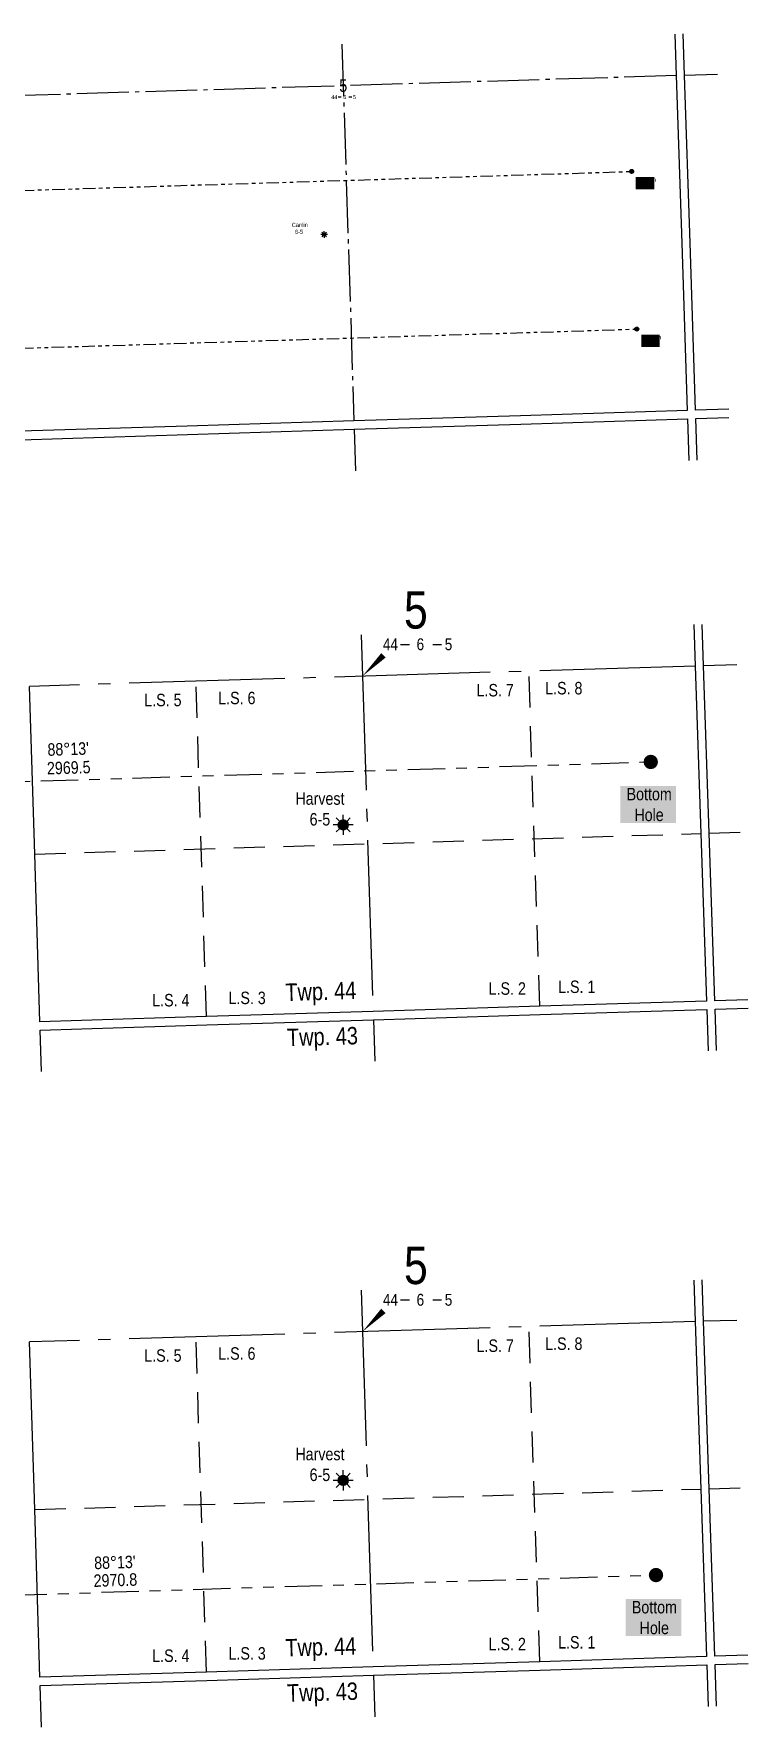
# Model space of a CAD drawing. Extents: x 639876 to 647027, y 5844013 to 5848342.
# Drawn here: x 645305 to 647027, y 5844262 to 5848342 of the extents above; entities that cross this region are included whole.
import ezdxf
from ezdxf.enums import TextEntityAlignment as Align

# ---------------------------------------------------------------- set-up
doc = ezdxf.new("R2010")
doc.units = 0
doc.header["$LTSCALE"] = 5
for name, pattern in [('foc-DRILLPATH', [14.75, 6, -1.75, 1.75, -1.75, 1.75, -1.75]), ('foc-LSD', [8, 5, -3]), ('foc-QUARTERLINE', [33, 25, -3, 2, -3])]:
    doc.linetypes.add(name, pattern=pattern)
for name, color, linetype in [('10', 1, 'Continuous'), ('9', 3, 'Continuous'), ('C-WS-S', 8, 'Continuous'), ('D-TXT', 6, 'Continuous'), ('DRILL-T', 8, 'Continuous'), ('L-BD', 7, 'Continuous'), ('L-MON', 1, 'Continuous'), ('L-QSEC', 8, 'foc-QUARTERLINE'), ('L-SEC', 7, 'Continuous'), ('L-SECLBL', 7, 'Continuous'), ('L-SECTION-LSD', 7, 'foc-LSD'), ('P-PDRILLPATH', 12, 'foc-DRILLPATH')]:
    doc.layers.add(name, color=color, linetype=linetype)
doc.layers.add('Z-DRILL-POINT', color=7, linetype='Continuous', true_color=0x7575ff, plot=False)
doc.styles.add('100L', font='ARIALN.TTF', dxfattribs={"height": 11})
doc.styles.add('80L', font='ARIALN.TTF', dxfattribs={"height": 10})
doc.styles.add('SIMPLEX', font='ARIALN.TTF')

# ---------------------------------------------------------------- blocks, each defined once
blk = doc.blocks.new('L-SECLBL')
at = {"layer": '9', "color": 7}
for p, q in [((-5.1, -27.8), (-12.3, -27.8)), ((20.7, -27.8), (13.5, -27.8))]:
    blk.add_line(p, q, dxfattribs=at)
at = {"layer": '10', "color": 2, "style": 'SIMPLEX'}
blk.add_attdef('SEC', text='', height=30, dxfattribs=at).set_placement((0, 0), align=Align.MIDDLE)
at = {"layer": '10', "color": 5, "style": '80L'}
blk.add_attdef('TWP', text='', height=9.5, dxfattribs=at).set_placement((-14.4, -27.4), align=Align.MIDDLE_RIGHT)
blk.add_attdef('RGE', text='', height=9.5, dxfattribs=at).set_placement((3.6, -27.4), align=Align.MIDDLE_CENTER)
blk.add_attdef('MER', text='', height=9.5, dxfattribs=at).set_placement((23.2, -27.4), align=Align.MIDDLE_LEFT)
blk = doc.blocks.new('GAS')
h = blk.add_hatch(color=255)
h.dxf.hatch_style = 1
edge = h.paths.add_edge_path()
edge.add_arc((0, 0), 0.9, 0, 360)
for p, q in [((-0.81, 0), (-1.62, 0)), ((-0.57, 0.57), (-1.14, 1.14)), ((0, 0.81), (0, 1.62)), ((0.57, 0.57), (1.14, 1.14)), ((1.62, 0), (0.81, 0)), ((-0.57, -0.57), (-1.14, -1.14)), ((0, -0.81), (0, -1.62)), ((1.14, -1.14), (0.57, -0.57))]:
    blk.add_line(p, q)
blk.add_circle((0, 0), 0.8)
blk = doc.blocks.new('plbh')
at = {"layer": 'L-MON'}
h = blk.add_hatch(color=255, dxfattribs=at)
h.dxf.hatch_style = 1
edge = h.paths.add_edge_path()
edge.add_arc((0, 0), 1.16, 0, 360)
h = blk.add_hatch(color=256, dxfattribs=at)
h.dxf.hatch_style = 1
h.paths.add_polyline_path([(-0.96, 0, 1), (0.96, 0, 1)])
h.paths.add_polyline_path([(0.91, 0, -1), (-0.91, 0, -1)], flags=16)
h.paths.add_polyline_path([(0.45, 0, -1), (-0.45, 0, -1)], flags=0)
h = blk.add_hatch(color=256, dxfattribs=at)
h.dxf.hatch_style = 1
h.paths.add_polyline_path([(-0.45, 0, 1), (0.45, 0, 1)])
h.paths.add_polyline_path([(0.4, 0, -1), (-0.4, 0, -1)], flags=16)
at = {"layer": 'L-MON', "color": 240}
for radius in [0.96, 0.91, 0.45, 0.4]:
    blk.add_circle((0, 0), radius, dxfattribs=at)
blk = doc.blocks.new('BH_text')
at = {"color": 14, "insert": (-22.9, 12.6), "char_height": 10, "attachment_point": 1, "style": '80L', "bg_fill": 1, "box_fill_scale": 1.15, "bg_fill_color": 255, "bg_fill_transparency": 0}
blk.add_mtext_dynamic_manual_height_columns('\\pi3.57052;Bottom\\P\\pi9.83928;Hole', width=41.855, gutter_width=47.5, heights=[0], dxfattribs=at)

msp = doc.modelspace()

# ---------------------------------------------------------------- linework, layer by layer
at = {"layer": 'L-QSEC'}
for p, q in [((646047.46, 5848316.743), (646076.493, 5847409.224)), ((646853.139, 5848241.234), (645248.273, 5848192.355)), ((646953.066, 5848244.201), (646873.241, 5848241.83)), ((646077.137, 5847389.123), (646080.256, 5847289.213))]:
    msp.add_line(p, q, dxfattribs=at)
at = {"layer": 'L-QSEC', "ltscale": 3}
for p, q in [((646093.641, 5846894.185), (646122.674, 5845986.666)), ((646899.32, 5846818.675), (645294.454, 5846769.797)), ((646999.247, 5846821.643), (646919.422, 5846819.272)), ((646123.317, 5845966.565), (646126.437, 5845866.655)), ((646093.641, 5845314.952), (646122.674, 5844407.433)), ((646899.32, 5845239.443), (645294.454, 5845190.565)), ((646999.247, 5845242.41), (646919.422, 5845240.04)), ((646123.317, 5844387.332), (646126.437, 5844287.423))]:
    msp.add_line(p, q, dxfattribs=at)
at = {"layer": 'L-SEC'}
for p, q in [((646849.826, 5848341.179), (646853.139, 5848241.234)), ((646873.241, 5848241.83), (646869.928, 5848341.777)), ((646853.139, 5848241.234), (646866.534, 5847837.776)), ((646886.636, 5847838.388), (646873.241, 5848241.83)), ((646866.534, 5847837.776), (646879.93, 5847434.318)), ((646900.032, 5847434.945), (646886.636, 5847838.388)), ((646879.93, 5847434.318), (646478.211, 5847421.771)), ((646979.851, 5847437.436), (646900.032, 5847434.945)), ((645674.786, 5847396.718), (645273.08, 5847384.212)), ((646076.493, 5847409.224), (645674.786, 5847396.718)), ((645675.416, 5847376.616), (646077.137, 5847389.123)), ((646478.211, 5847421.771), (646076.493, 5847409.224)), ((646077.137, 5847389.123), (646478.866, 5847401.67)), ((646478.866, 5847401.67), (646880.597, 5847414.217)), ((646880.597, 5847414.217), (646883.73, 5847314.267)), ((646900.699, 5847414.844), (646980.519, 5847417.335)), ((646903.832, 5847314.894), (646900.699, 5847414.844)), ((645273.697, 5847364.11), (645675.416, 5847376.616)), ((646896.007, 5846918.621), (646899.32, 5846818.675)), ((646919.422, 5846819.272), (646916.109, 5846919.219)), ((646899.32, 5846818.675), (646912.715, 5846415.218)), ((646932.817, 5846415.83), (646919.422, 5846819.272)), ((645306.857, 5846365.726), (645294.454, 5846769.797)), ((646912.715, 5846415.218), (646926.111, 5846011.76)), ((646946.213, 5846012.387), (646932.817, 5846415.83)), ((645319.261, 5845961.654), (645306.857, 5846365.726)), ((646524.392, 5845999.213), (646122.674, 5845986.666)), ((646926.111, 5846011.76), (646524.392, 5845999.213)), ((647026.033, 5846014.878), (646946.213, 5846012.387)), ((645720.967, 5845974.16), (645319.261, 5845961.654)), ((646122.674, 5845986.666), (645720.967, 5845974.16)), ((645721.597, 5845954.058), (646123.317, 5845966.565)), ((646123.317, 5845966.565), (646525.047, 5845979.112)), ((646525.047, 5845979.112), (646926.778, 5845991.659)), ((646926.778, 5845991.659), (646929.911, 5845891.709)), ((646946.88, 5845992.286), (647026.7, 5845994.777)), ((646950.012, 5845892.336), (646946.88, 5845992.286)), ((645319.878, 5845941.552), (645721.597, 5845954.058)), ((645322.946, 5845841.601), (645319.878, 5845941.552)), ((646896.007, 5845339.389), (646899.32, 5845239.443)), ((646919.422, 5845240.04), (646916.109, 5845339.986)), ((646899.32, 5845239.443), (646912.715, 5844835.985)), ((646932.817, 5844836.597), (646919.422, 5845240.04)), ((645306.857, 5844786.493), (645294.454, 5845190.565)), ((646912.715, 5844835.985), (646926.111, 5844432.527)), ((646946.213, 5844433.154), (646932.817, 5844836.597)), ((645319.261, 5844382.421), (645306.857, 5844786.493)), ((646122.674, 5844407.433), (645720.967, 5844394.927)), ((646524.392, 5844419.981), (646122.674, 5844407.433)), ((646926.111, 5844432.527), (646524.392, 5844419.981)), ((646525.047, 5844399.88), (646926.778, 5844412.427)), ((646926.778, 5844412.427), (646929.911, 5844312.476)), ((647026.033, 5844435.645), (646946.213, 5844433.154)), ((646946.88, 5844413.053), (647026.7, 5844415.545)), ((646950.012, 5844313.104), (646946.88, 5844413.053)), ((645720.967, 5844394.927), (645319.261, 5844382.421)), ((645319.878, 5844362.319), (645721.597, 5844374.826)), ((645721.597, 5844374.826), (646123.317, 5844387.332)), ((646123.317, 5844387.332), (646525.047, 5844399.88)), ((645322.946, 5844262.368), (645319.878, 5844362.319))]:
    msp.add_line(p, q, dxfattribs=at)
at = {"layer": 'L-SECLBL', "flags": 128}
for points in [[(646096.839, 5846794.235, 0, 15, 0), (646147.595, 5846844.471, 0, 0, 0)], [(646096.839, 5845215.002, 0, 15, 0), (646147.595, 5845265.239, 0, 0, 0)]]:
    msp.add_lwpolyline(points, format="xyseb", dxfattribs=at)
at = {"layer": 'L-SECTION-LSD', "ltscale": 3}
for p, q in [((645720.967, 5845974.16), (645695.6, 5846782.015)), ((646524.392, 5845999.213), (646498.089, 5846806.455)), ((645306.857, 5846365.726), (646912.715, 5846415.218)), ((646932.817, 5846415.83), (647012.639, 5846418.264)), ((646524.392, 5844419.981), (646498.089, 5845227.223)), ((645720.967, 5844394.927), (645695.6, 5845202.782)), ((645306.857, 5844786.493), (646912.715, 5844835.985)), ((646932.817, 5844836.597), (647012.639, 5844839.032))]:
    msp.add_line(p, q, dxfattribs=at)
at = {"layer": 'P-PDRILLPATH', "flags": 128}
for points in [[(643531.833, 5847802.941), (643778.552, 5847917.84), (646745.768, 5848010.229)], [(643532.281, 5847787.952), (643789.915, 5847538.122), (646758.356, 5847630.55)]]:
    msp.add_lwpolyline(points, dxfattribs=at)
at = {"layer": 'P-PDRILLPATH', "ltscale": 3, "flags": 128}
for points in [[(643578.013, 5846380.383), (643824.733, 5846495.281), (646791.949, 5846587.671)], [(643578.462, 5844786.162), (643836.096, 5844536.331), (646804.537, 5844628.759)]]:
    msp.add_lwpolyline(points, dxfattribs=at)

# ---------------------------------------------------------------- block references
at = {"color": 4}
for p, xscale, yscale, zscale in [((646780.217, 5847982.847), 0.9997031, 0.9997031, 0.9997031), ((646793.247, 5847603.183), 0.9997031, 0.9997031, 0.9997031), ((646791.66, 5846487.503), 2.99999999999999, 2.99999999999999, 2.99999999999999), ((646804.248, 5844528.591), 2.99999999999999, 2.99999999999999, 2.99999999999999)]:
    msp.add_blockref('BH_text', p, dxfattribs=dict(at, xscale=xscale, yscale=yscale, zscale=zscale))
at = {"layer": 'C-WS-S'}
for p, xscale, yscale, zscale in [((646004.44, 5847858.589), 4.999999999999984, 4.999999999999984, 4.999999999999984), ((646050.621, 5846436.031), 14.99999999999995, 14.99999999999995, 14.99999999999995), ((646050.621, 5844856.798), 14.99999999999995, 14.99999999999995, 14.99999999999995)]:
    msp.add_blockref('GAS', p, dxfattribs=dict(at, xscale=xscale, yscale=yscale, zscale=zscale))
at = {"layer": 'L-MON', "color": 5, "xscale": 4.998515499999995, "yscale": 4.998515499999995, "zscale": 4.998515499999995}
msp.add_blockref('plbh', (646745.768, 5848010.229), dxfattribs=at)
at = {"layer": 'L-MON', "color": 4}
for p, xscale, yscale, zscale in [((646758.356, 5847630.55), 4.998515499999986, 4.998515499999986, 4.998515499999986), ((646791.949, 5846587.671), 14.99999999999996, 14.99999999999996, 14.99999999999996), ((646804.537, 5844628.759), 14.99999999999996, 14.99999999999996, 14.99999999999996)]:
    msp.add_blockref('plbh', p, dxfattribs=dict(at, xscale=xscale, yscale=yscale, zscale=zscale))
at = {"layer": 'L-SECLBL'}
msp.add_blockref('L-SECLBL', (646050.658, 5848216.793), dxfattribs=at).add_auto_attribs({'SEC': '5', 'TWP': '44', 'RGE': '6', 'MER': '5'})
at = {"layer": 'L-SECLBL', "xscale": 2.99999999999999, "yscale": 2.99999999999999, "zscale": 2.99999999999999}
for p in [(646225.749, 5846953.376), (646225.749, 5845374.143)]:
    msp.add_blockref('L-SECLBL', p, dxfattribs=at).add_auto_attribs({'SEC': '5', 'TWP': '44', 'RGE': '6', 'MER': '5'})

# ---------------------------------------------------------------- texts
at = {"layer": 'D-TXT', "color": 3, "char_height": 42, "attachment_point": 1, "rotation": 1.615792, "style": '80L'}
for s, width, insert in [('Twp. 44', 168.58206, (645910.481, 5846053.667)), ('Twp. 43', 197.15607, (645914.347, 5845944.709)), ('Twp. 44', 168.58206, (645910.481, 5844474.434)), ('Twp. 43', 197.15607, (645914.347, 5844365.477))]:
    msp.add_mtext_dynamic_manual_height_columns(s, width=width, gutter_width=47.5, heights=[0], dxfattribs=dict(at, insert=insert))
at = {"layer": 'DRILL-T', "attachment_point": 1, "style": '80L'}
for s, insert, char_height in [('\\pi5.25805;Canlin\\P\\pi12.98315;6-5', (645921.127, 5847886.509), 10), ('\\pi-36.96228;Harvest\\P\\pi-2.68533;6-5', (645972.259, 5846514.513), 30), ('\\pi-36.96228;Harvest\\P\\pi-2.68533;6-5', (645972.259, 5844935.281), 30)]:
    msp.add_mtext_dynamic_manual_height_columns(s, width=41.63479, gutter_width=50, heights=[0], dxfattribs=dict(at, insert=insert, char_height=char_height))
at = {"layer": 'L-BD', "color": 5, "style": '80L'}
for s, p in [("88°13'", (645387.545, 5846618.957)), ('2969.5', (645388.945, 5846573.992)), ("88°13'", (645500.086, 5844659.406)), ('2970.8', (645501.416, 5844616.69))]:
    msp.add_text(s, height=29.9911, rotation=1.7834, dxfattribs=at).set_placement(p, align=Align.MIDDLE)
at = {"layer": 'Z-DRILL-POINT', "color": 6, "style": '80L'}
for s, p in [('A3', (646745.768, 5848010.229)), ('B3', (646758.356, 5847630.55))]:
    msp.add_text(s, height=1.9994, dxfattribs=at).set_placement(p)

# ---------------------------------------------------------------- next in the draw order: texts
at = {"layer": 'L-SECTION-LSD', "attachment_point": 1, "style": '100L', "bg_fill": 3, "bg_fill_color": 256, "bg_fill_transparency": 0}
for s, width, insert, char_height, box_fill_scale in [('L.S. 6', 90.18959, (645749.321, 5846756.765), 29.9911, 1.5), ('\\pi3.20043;L.S. 7', 88.92348, (646368.816, 5846775.545), 30, 1.15), ('L.S. 8', 94.75882, (646537.429, 5846780.433), 30, 1.5), ('\\pi6.31749;L.S. 5', 92.21967, (645564.764, 5846751.893), 29.99109, 1.5), ('\\pi3.53982;L.S. 4', 89.17606, (645586.627, 5846028.709), 29.99109, 1.5), ('L.S. 3', 93.29393, (645774.081, 5846034.259), 29.9911, 1.5), ('\\pi8.54647;L.S. 2', 94.08535, (646392.583, 5846056.759), 30, 1.15), ('L.S. 1', 98.01557, (646568.609, 5846061.035), 30, 1.5), ('\\pi6.31749;L.S. 5', 92.21967, (645564.764, 5845172.661), 29.99109, 1.5), ('L.S. 6', 90.18959, (645749.321, 5845177.533), 29.9911, 1.5), ('\\pi3.20043;L.S. 7', 88.92348, (646368.816, 5845196.313), 30, 1.15), ('L.S. 8', 94.75882, (646537.429, 5845201.2), 30, 1.5), ('L.S. 1', 98.01557, (646568.609, 5844481.802), 30, 1.5), ('\\pi3.53982;L.S. 4', 89.17606, (645586.627, 5844449.476), 29.99109, 1.5), ('L.S. 3', 93.29393, (645774.081, 5844455.027), 29.9911, 1.5), ('\\pi8.54647;L.S. 2', 94.08535, (646392.583, 5844477.526), 30, 1.15)]:
    msp.add_mtext_dynamic_manual_height_columns(s, width=width, gutter_width=55, heights=[0], dxfattribs=dict(at, insert=insert, char_height=char_height, box_fill_scale=box_fill_scale))

doc.saveas('drawing.dxf')
